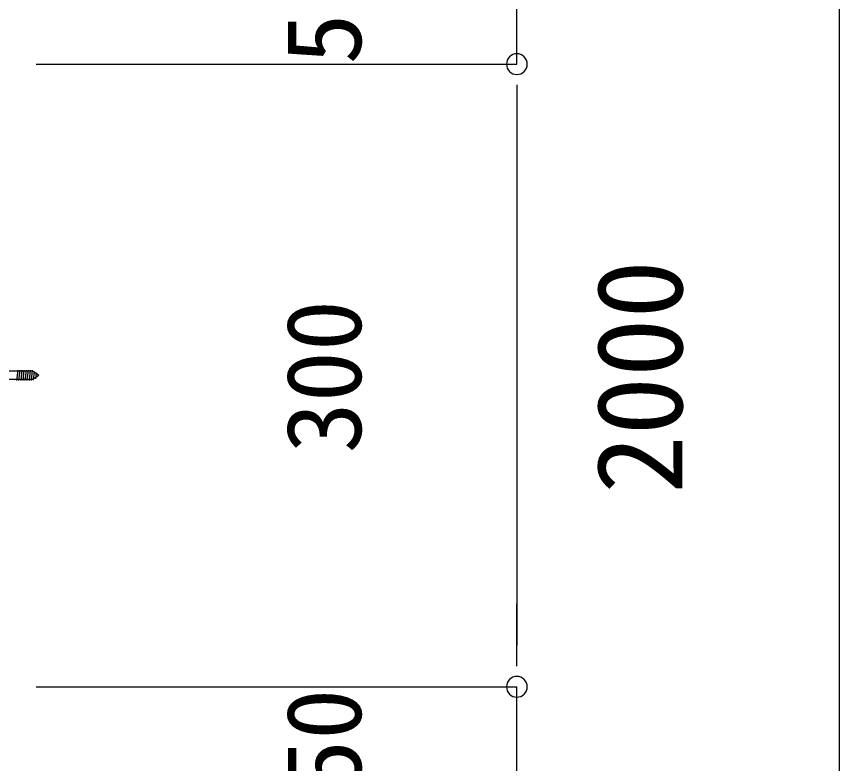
# Model space of a CAD drawing. Units: millimetres, scale not verified. Extents: x -4205 to 4205, y -2975 to 2975.
# Drawn here: x 630.3 to 1027, y -942.6 to -582.6 of the extents above; entities that cross this region are included whole.
import ezdxf
from ezdxf.enums import TextEntityAlignment as Align

# ---------------------------------------------------------------- set-up
doc = ezdxf.new("R2010")
doc.units = ezdxf.units.MM
doc.header["$LTSCALE"] = 20
for name, color, linetype in [('0-0', 7, 'Continuous'), ('0-4', 3, 'Continuous'), ('0-5', 7, 'Continuous')]:
    doc.layers.add(name, color=color, linetype=linetype)
doc.styles.add('ＭＳ ゴシック', font='')
doc.styles.get('ＭＳ ゴシック').set_extended_font_data('MS Gothic')

msp = doc.modelspace()

# ---------------------------------------------------------------- linework, layer by layer
at = {"layer": '0-0'}
for p, q in [((638.06, -753.6), (599.09, -753.6)), ((630.56, -758.07), (631.13, -753.12)), ((631.27, -753.65), (631.13, -753.12)), ((631.56, -758.07), (632.13, -753.12)), ((632.27, -753.65), (632.13, -753.12)), ((632.56, -758.07), (633.13, -753.12)), ((633.27, -753.65), (633.13, -753.12)), ((633.56, -758.07), (634.13, -753.12)), ((634.27, -753.65), (634.13, -753.12)), ((634.56, -758.07), (635.13, -753.12)), ((635.27, -753.65), (635.13, -753.12)), ((635.56, -758.07), (636.13, -753.12)), ((636.27, -753.65), (636.13, -753.12)), ((636.56, -758.07), (637.13, -753.12)), ((637.27, -753.65), (637.13, -753.12)), ((637.56, -758.07), (638.13, -753.12)), ((641.09, -755.6), (638.06, -753.6)), ((638.27, -753.65), (638.13, -753.12)), ((630.56, -758.07), (630.42, -757.55)), ((631.56, -758.07), (631.42, -757.55)), ((632.56, -758.07), (632.42, -757.55)), ((633.56, -758.07), (633.42, -757.55)), ((634.56, -758.07), (634.42, -757.55)), ((635.56, -758.07), (635.42, -757.55)), ((636.56, -758.07), (636.42, -757.55)), ((637.56, -758.07), (637.42, -757.55)), ((638.58, -757.9), (638.44, -757.38)), ((638.58, -757.9), (639.05, -753.72)), ((639.19, -754.25), (639.05, -753.72)), ((639.66, -757.28), (639.52, -756.76)), ((639.66, -757.28), (639.98, -754.26)), ((640.12, -754.79), (639.98, -754.26))]:
    msp.add_line(p, q, dxfattribs=at)
msp.add_lwpolyline([(641.09, -755.6), (638.06, -757.6), (599.09, -757.6)], dxfattribs=at)
at = {"layer": '0-4'}
for p, q in [((1027.01, -1735.6), (1027.01, 224.4)), ((871.53, -605.6), (871.53, -555.6)), ((639.84, -605.6), (871.53, -605.6)), ((639.84, -605.6), (871.53, -605.6)), ((871.53, -625.6), (871.53, -645.59)), ((871.53, -625.6), (871.53, -885.6)), ((871.53, -885.6), (871.53, -865.6)), ((639.84, -905.6), (871.53, -905.6)), ((639.84, -905.6), (871.53, -905.6)), ((871.53, -955.6), (871.53, -905.6))]:
    msp.add_line(p, q, dxfattribs=at)
at = {"layer": '0-5', "color": 3}
for p, q in [((871.53, -615.6), (871.53, -625.6)), ((871.53, -615.6), (871.53, -625.6)), ((871.53, -895.6), (871.53, -885.6)), ((871.53, -895.6), (871.53, -885.6))]:
    msp.add_line(p, q, dxfattribs=at)
at = {"layer": '0-5'}
for points in [[(871.53, -610.6), (872.5, -610.5), (873.44, -610.22), (874.3, -609.75), (875.06, -609.13), (875.68, -608.37), (876.15, -607.51), (876.43, -606.57), (876.53, -605.6), (876.43, -604.62), (876.15, -603.68), (875.68, -602.82), (875.06, -602.06), (874.3, -601.44), (873.44, -600.98), (872.5, -600.69), (871.53, -600.6), (870.55, -600.69), (869.61, -600.98), (868.75, -601.44), (867.99, -602.06), (867.37, -602.82), (866.91, -603.68), (866.62, -604.62), (866.53, -605.6), (866.62, -606.57), (866.91, -607.51), (867.37, -608.37), (867.99, -609.13), (868.75, -609.75), (869.61, -610.22), (870.55, -610.5)], [(871.53, -610.6), (872.5, -610.5), (873.44, -610.22), (874.3, -609.75), (875.06, -609.13), (875.68, -608.37), (876.15, -607.51), (876.43, -606.57), (876.53, -605.6), (876.43, -604.62), (876.15, -603.68), (875.68, -602.82), (875.06, -602.06), (874.3, -601.44), (873.44, -600.98), (872.5, -600.69), (871.53, -600.6), (870.55, -600.69), (869.61, -600.98), (868.75, -601.44), (867.99, -602.06), (867.37, -602.82), (866.91, -603.68), (866.62, -604.62), (866.53, -605.6), (866.62, -606.57), (866.91, -607.51), (867.37, -608.37), (867.99, -609.13), (868.75, -609.75), (869.61, -610.22), (870.55, -610.5)], [(871.53, -900.6), (870.55, -900.69), (869.61, -900.98), (868.75, -901.44), (867.99, -902.06), (867.37, -902.82), (866.91, -903.68), (866.62, -904.62), (866.53, -905.6), (866.62, -906.57), (866.91, -907.51), (867.37, -908.37), (867.99, -909.13), (868.75, -909.75), (869.61, -910.22), (870.55, -910.5), (871.53, -910.6), (872.5, -910.5), (873.44, -910.22), (874.3, -909.75), (875.06, -909.13), (875.68, -908.37), (876.15, -907.51), (876.43, -906.57), (876.53, -905.6), (876.43, -904.62), (876.15, -903.68), (875.68, -902.82), (875.06, -902.06), (874.3, -901.44), (873.44, -900.98), (872.5, -900.69)], [(871.53, -900.6), (870.55, -900.69), (869.61, -900.98), (868.75, -901.44), (867.99, -902.06), (867.37, -902.82), (866.91, -903.68), (866.62, -904.62), (866.53, -905.6), (866.62, -906.57), (866.91, -907.51), (867.37, -908.37), (867.99, -909.13), (868.75, -909.75), (869.61, -910.22), (870.55, -910.5), (871.53, -910.6), (872.5, -910.5), (873.44, -910.22), (874.3, -909.75), (875.06, -909.13), (875.68, -908.37), (876.15, -907.51), (876.43, -906.57), (876.53, -905.6), (876.43, -904.62), (876.15, -903.68), (875.68, -902.82), (875.06, -902.06), (874.3, -901.44), (873.44, -900.98), (872.5, -900.69)]]:
    msp.add_lwpolyline(points, close=True, dxfattribs=at)

# ---------------------------------------------------------------- texts
at = {"layer": '0-4', "color": 7, "style": 'ＭＳ ゴシック'}
for s, height, p in [('50', 36.21, (807.31, -605.78)), ('2000', 41.38, (963.62, -812.61)), ('300', 36.21, (807.31, -793.13)), ('50', 36.21, (807.31, -955.78))]:
    msp.add_text(s, height=height, rotation=90, dxfattribs=at).set_placement(p, align=Align.BOTTOM_LEFT)

doc.saveas('drawing.dxf')
